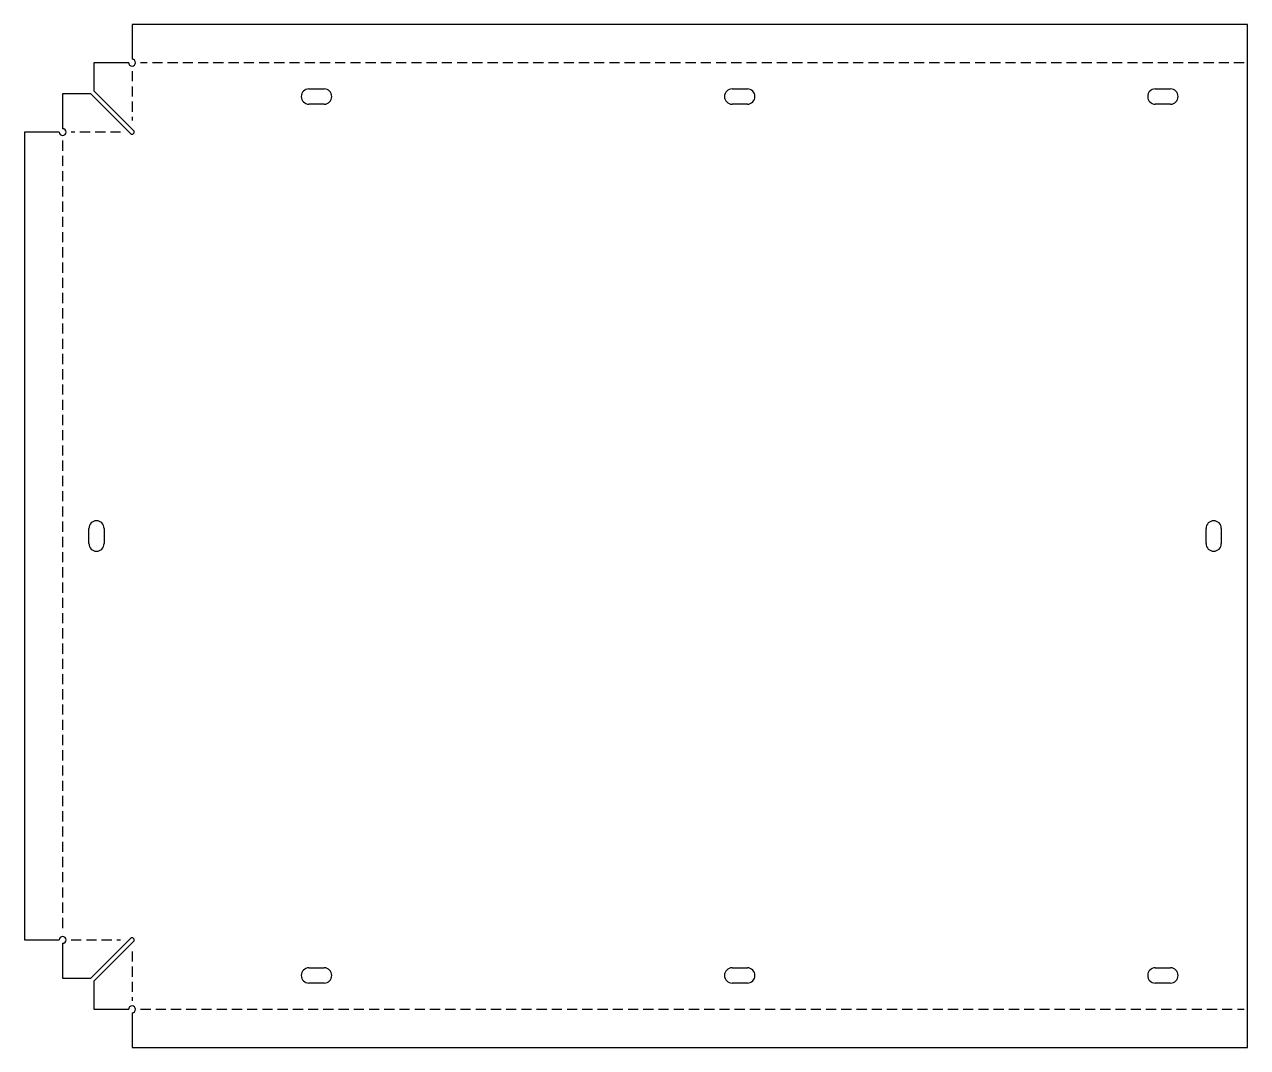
# Model space of a CAD drawing. Header units: millimetres. Extents: x -23 to 700, y -23 to 582.
import ezdxf

# ---------------------------------------------------------------- set-up
doc = ezdxf.new("R2010")
doc.units = ezdxf.units.MM
doc.linetypes.add('DASHED', pattern=[9, 6, -3])
doc.layers.get('0').update_dxf_attribs({"linetype": 'CONTINUOUS'})

msp = doc.modelspace()

# ---------------------------------------------------------------- linework, layer by layer
at = {"linetype": 'CONTINUOUS'}
for p, q in [((700, 581.562), (41, 581.562)), ((41, 581.562), (41, 561)), ((700, 559), (700, 581.562)), ((39, 559), (18.438, 559)), ((18.438, 559), (18.438, 542.3298)), ((700, 0), (700, 559)), ((18.438, 542.3298), (41.8839, 518.8839)), ((145.5, 543.5), (154.5, 543.5)), ((395.5, 543.5), (404.5, 543.5)), ((645.5, 543.5), (654.5, 543.5)), ((16.6702, 540.562), (0, 540.562)), ((0, 540.562), (0, 520)), ((40.1161, 517.1161), (16.6702, 540.562)), ((154.5, 534.5), (145.5, 534.5)), ((404.5, 534.5), (395.5, 534.5)), ((654.5, 534.5), (645.5, 534.5)), ((-2, 518), (-22.562, 518)), ((-22.562, 518), (-22.562, 41)), ((15.5, 275), (15.5, 284)), ((24.5, 284), (24.5, 275)), ((675.5, 275), (675.5, 284)), ((684.5, 284), (684.5, 275)), ((-22.562, 41), (-2, 41)), ((0, 39), (0, 18.438)), ((16.6702, 18.438), (40.1161, 41.8839)), ((41.8839, 40.1161), (18.438, 16.6702)), ((145.5, 24.5), (154.5, 24.5)), ((395.5, 24.5), (404.5, 24.5)), ((645.5, 24.5), (654.5, 24.5)), ((0, 18.438), (16.6702, 18.438)), ((18.438, 16.6702), (18.438, 0)), ((154.5, 15.5), (145.5, 15.5)), ((404.5, 15.5), (395.5, 15.5)), ((654.5, 15.5), (645.5, 15.5)), ((18.438, 0), (39, 0)), ((700, -22.562), (700, 0)), ((41, -2), (41, -22.562)), ((41, -22.562), (700, -22.562))]:
    msp.add_line(p, q, dxfattribs=at)
at = {"linetype": 'DASHED'}
for p, q in [((698, 559), (46, 559)), ((41, 554), (41, 524.7678)), ((34.2322, 518), (5, 518)), ((0, 513), (0, 46)), ((5, 41), (34.2322, 41)), ((41, 34.2322), (41, 5)), ((46, 0), (698, 0))]:
    msp.add_line(p, q, dxfattribs=at)
at = {"linetype": 'CONTINUOUS'}
for centre, radius, start, end in [((41, 559), 2, 180, 90), ((145.5, 539), 4.5, 90, 270), ((154.5, 539), 4.5, -90, 90), ((395.5, 539), 4.5, 90, 270), ((404.5, 539), 4.5, -90, 90), ((645.5, 539), 4.5, 90, 270), ((654.5, 539), 4.5, -90, 90), ((0, 518), 2, 180, 90), ((41, 518), 1.25, 225, 45), ((20, 284), 4.5, 0, 180), ((680, 284), 4.5, 0, 180), ((20, 275), 4.5, 180, 360), ((680, 275), 4.5, 180, 360), ((0, 41), 2, 270, 180), ((41, 41), 1.25, 315, 135), ((145.5, 20), 4.5, 90, 270), ((154.5, 20), 4.5, -90, 90), ((395.5, 20), 4.5, 90, 270), ((404.5, 20), 4.5, -90, 90), ((645.5, 20), 4.5, 90, 270), ((654.5, 20), 4.5, -90, 90), ((41, 0), 2, 270, 180)]:
    msp.add_arc(centre, radius, start, end, dxfattribs=at)

doc.saveas('drawing.dxf')
